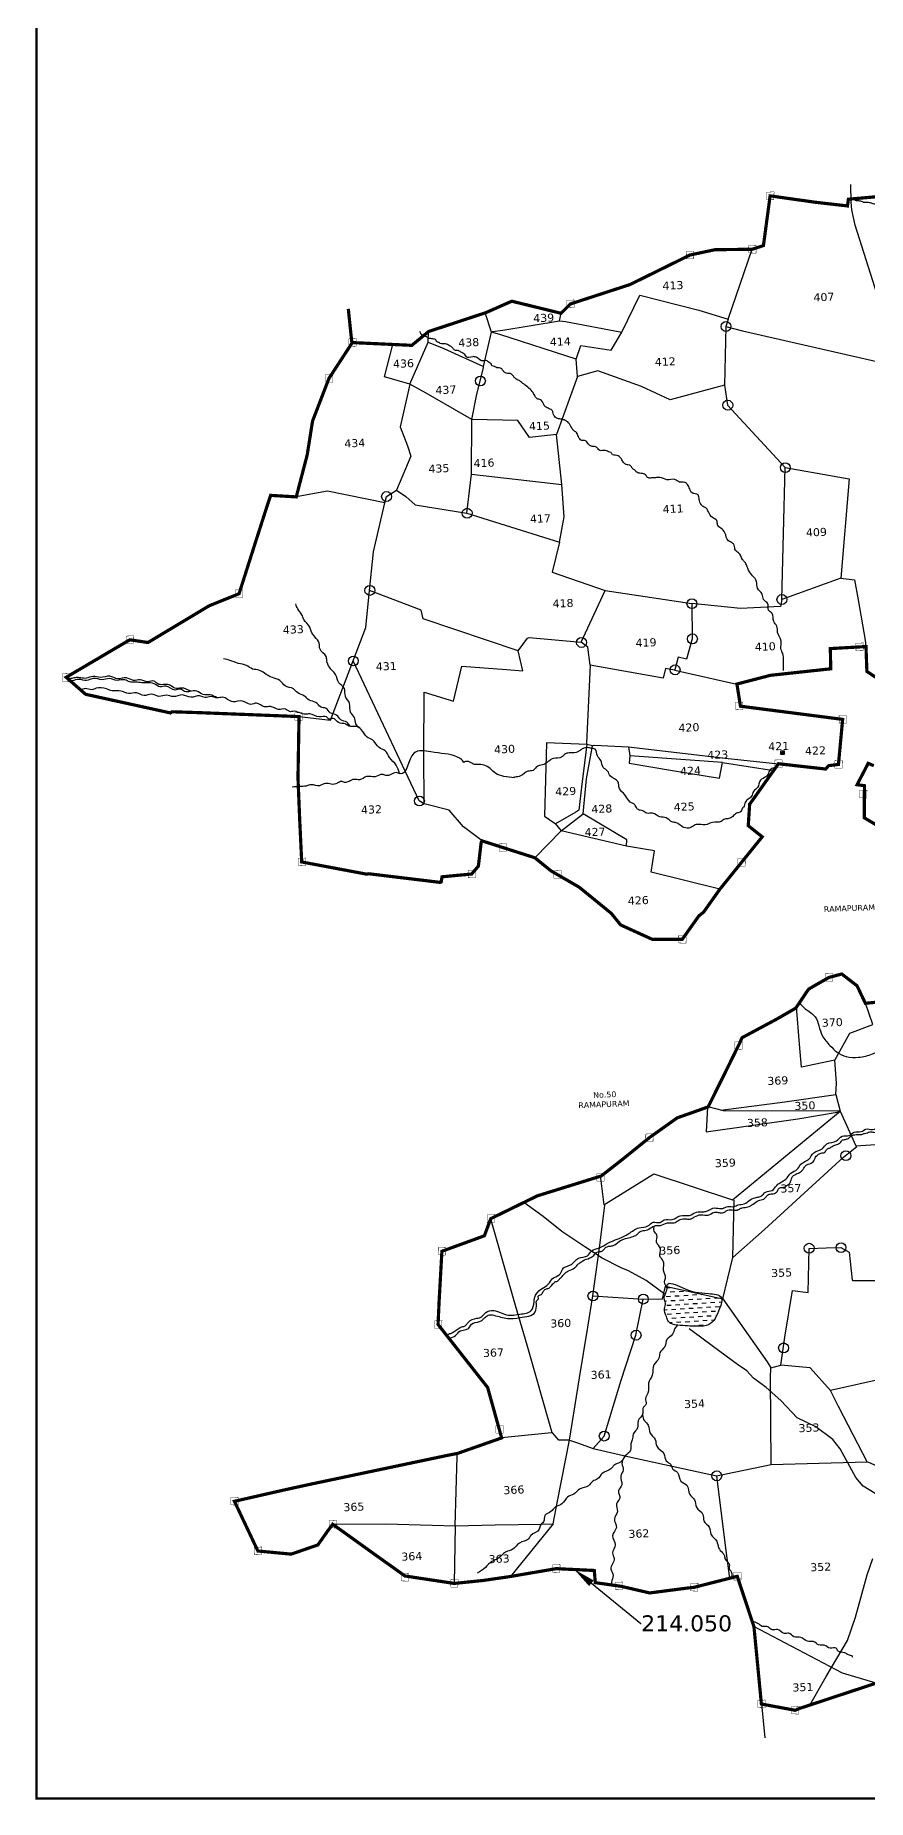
# Model space of a CAD drawing. Header units: inches. Extents: x 740954 to 747903, y 1630507 to 1637876.
# Drawn here: x 740954 to 743032, y 1630507 to 1634916 of the extents above; entities that cross this region are included whole.
import ezdxf
from ezdxf import colors
from ezdxf.entities.mleader import LeaderData, LeaderLine
from ezdxf.enums import TextEntityAlignment as Align
from ezdxf.math import Vec2, Vec3

# ---------------------------------------------------------------- set-up
doc = ezdxf.new("R2010")
doc.units = ezdxf.units.IN
doc.header["$MEASUREMENT"] = 0
doc.linetypes.add('ACAD_ISO02W100', pattern=[15, 12, -3])
for name, color, linetype in [('PLOT', 7, 'Continuous'), ('PLOT NO', 7, 'Continuous'), ('ROADS', 6, 'Continuous'), ('tank', 4, 'Continuous'), ('TANKS-STREAM', 4, 'Continuous'), ('VILLAGE BOUNDRY', 5, 'Continuous'), ('VILLAGE STONES', 240, 'Continuous')]:
    doc.layers.add(name, color=color, linetype=linetype)
doc.styles.get("Standard").update_dxf_attribs({"font": 'verdana.ttf'})

msp = doc.modelspace()

# ---------------------------------------------------------------- hatches: boundary and pattern name
at = {"layer": 'tank'}
h = msp.add_hatch(dxfattribs=at)
h.set_pattern_fill('DASH', color=256, scale=87.578474, angle=3.5405362, style=0)
edge = h.paths.add_edge_path()
edge.add_spline(control_points=[(742557.9, 1631692.4), (742574.3, 1631691), (742599.4, 1631688.7), (742644.7, 1631690.9), (742658.9, 1631723.8), (742669.3, 1631752.5), (742667.7, 1631759.1)], knot_values=[0, 0, 0, 0, 105.276548, 161.39574, 263.199178, 315.068794, 315.068794, 315.068794, 315.068794], degree=3, periodic=0)
edge.add_line((742667.7, 1631759.1), (742531.4, 1631788.8))
edge.add_spline(control_points=[(742531.4, 1631788.8), (742531.3, 1631787.1), (742531.2, 1631779.7), (742526.8, 1631770.7), (742522.1, 1631758), (742529.3, 1631746.8), (742521.8, 1631731.7), (742529.5, 1631716.8), (742534.1, 1631696.2), (742548.6, 1631693.9), (742557.9, 1631692.4)], knot_values=[621.245215, 621.245215, 621.245215, 621.245215, 631.142433, 663.406497, 687.115946, 709.414689, 738.52509, 780.87431, 809.786403, 861.883051, 861.883051, 861.883051, 861.883051], degree=3, periodic=0)

# ---------------------------------------------------------------- linework, layer by layer
at = {"layer": 'PLOT', "color": 5, "const_width": 5.82}
msp.add_lwpolyline([(740956.6, 1637762.3), (747900.5, 1637762.3), (747900.5, 1630509.4), (740956.6, 1630509.4)], close=True, dxfattribs=at)
at = {"layer": 'PLOT'}
for points in [[(742678, 1634188.2), (742719.7, 1634177.5), (743102.5, 1634089.8), (743161.1, 1634077.3), (743119.5, 1634195.3), (743114.4, 1634302.5), (743083, 1634410.8), (743051.2, 1634512)], [(742262.9, 1634202.4), (742277.7, 1634200.3), (742418.6, 1634173.5), (742463.4, 1634266.7), (742610.3, 1634228.7), (742684, 1634206.1), (742743.9, 1634381)], [(741934.6, 1634149.2), (741973.8, 1634133.1), (742073.2, 1634088), (742092.9, 1634173.9), (742077, 1634222)], [(742092.9, 1634173.9), (742095, 1634175.4), (742121.5, 1634179), (742262.9, 1634202.4), (742266.6, 1634221)], [(742684, 1634206.1), (742681.2, 1634197.8), (742678, 1634188.2), (742674.9, 1634041.7), (742682.5, 1633991.5), (742826, 1633835.5), (742985.9, 1633807.5), (742965.4, 1633558.8), (742999.7, 1633554.8), (743008.8, 1633505.3), (743026.1, 1633403.8), (743028, 1633388.2)], [(741888.9, 1634044), (741825.8, 1634062.6), (741846.4, 1634143.1)], [(741888.9, 1634044), (741934.6, 1634149.2), (741935.9, 1634175.5)], [(742303.9, 1634106.1), (742113.3, 1634167.9), (742092.9, 1634173.9)], [(742674.9, 1634041.7), (742539.2, 1634004.4), (742467.4, 1634038.1), (742358.5, 1634077.6), (742307.8, 1634063.1), (742303.9, 1634106.1), (742315.5, 1634140.7), (742391.9, 1634129.1), (742418.6, 1634173.5)], [(742307.8, 1634063.1), (742255, 1633917.9), (742187.5, 1633911), (742158.3, 1633953.1), (742043.8, 1633955.6), (742056.6, 1634019.1), (742072.9, 1634084.7), (742073.2, 1634088)], [(741826.6, 1633747.2), (741830.3, 1633763.3), (741855.6, 1633779.1), (741878.7, 1633763), (741902.4, 1633742.6), (742031.6, 1633721.6), (742043.1, 1633819.1), (742043.8, 1633955.6), (741930, 1634021.7), (741888.9, 1634044), (741883.9, 1634021.1), (741865.1, 1633937.5), (741882.8, 1633889.7), (741891.8, 1633863.7), (741855.6, 1633779.1)], [(742043.1, 1633819.1), (742268.7, 1633792.8), (742255, 1633917.9)], [(742965.4, 1633558.8), (742817.6, 1633506), (742826, 1633835.5)], [(742031.6, 1633721.6), (742262.5, 1633649.4), (742274.2, 1633712.7), (742268.7, 1633792.8)], [(741612.2, 1633213.2), (741690.6, 1633204.4), (741779.4, 1633435.7), (741788.6, 1633528.5), (741798.2, 1633625.2), (741826.6, 1633747.2), (741683.7, 1633776.2), (741605.3, 1633762.2)], [(742262.5, 1633649.4), (742244.7, 1633573.7), (742376.6, 1633528.1), (742592.8, 1633495.4)], [(742159.8, 1633377.8), (741921.8, 1633457.8), (741917.6, 1633479), (741788.6, 1633528.5)], [(742339.3, 1633341.8), (742333.5, 1633386.7), (742316.6, 1633398.8), (742376.6, 1633528.1)], [(742817.6, 1633506), (742814.2, 1633488.5), (742714.7, 1633483.1), (742592.8, 1633495.4), (742594.2, 1633407.6), (742579.8, 1633356.9), (742559.2, 1633361.3), (742550.8, 1633330.1), (742550.1, 1633329), (742527.3, 1633333.1), (742521.6, 1633309.3), (742339.3, 1633341.8), (742330, 1633146.5), (742330.5, 1633143.4), (742230.5, 1633147.5), (742225.3, 1632964.6), (742252.1, 1632945.9), (742267.2, 1632927.5), (742321.4, 1632970.2), (742329.7, 1633057.6), (742344.9, 1633140.4), (742330.5, 1633143.4), (742318.3, 1633044.2), (742310.9, 1632979.5), (742303.2, 1632974.5), (742252.8, 1632945.1)], [(741924.9, 1632995), (741923.7, 1633118.2), (741924.4, 1633274.3), (741998.1, 1633251.8), (742018.7, 1633338.9), (742130.3, 1633330.6), (742171.4, 1633327.7), (742159.8, 1633377.8), (742182.6, 1633409.5), (742186.8, 1633410.8), (742316.6, 1633398.8)], [(742069.2, 1632902.6), (742023.3, 1632937.6), (741987.1, 1632979.7), (741924.9, 1632995), (741912.5, 1633002.5), (741747.3, 1633352.3)], [(742550.5, 1633329.6), (742705.7, 1633294.5)], [(742344.9, 1633140.4), (742349.4, 1633141.6), (742435, 1633137.7), (742438.2, 1633114.7), (742436.5, 1633096.7), (742545.1, 1633078.4), (742662.5, 1633059.3), (742670, 1633098.7), (742588.6, 1633104), (742438.2, 1633114.7)], [(742435, 1633137.7), (742676.5, 1633109.6), (742809.3, 1633095.3)], [(742670, 1633098.7), (742797.6, 1633078.8)], [(742430, 1632889.3), (742431.1, 1632905.5), (742321.4, 1632970.2)], [(742663.1, 1632781.8), (742491.2, 1632824.1), (742500.2, 1632877.3), (742430, 1632889.3), (742267.2, 1632927.5), (742201, 1632860.4)], [(742953, 1632268.5), (742954.6, 1632296.7), (742950.4, 1632354.4), (742867.1, 1632337), (742861.9, 1632394.3), (742854.8, 1632487.6)], [(742950.4, 1632354.4), (742987.8, 1632422.4), (743044.9, 1632443.4), (743026.5, 1632496.7)], [(742665.7, 1632229.6), (742825.3, 1632250.6), (742953, 1632268.5), (742963.3, 1632226.9), (742963.3, 1632226.9)], [(742364.2, 1632066.4), (742373.3, 1631993.1), (742498.3, 1632070.7), (742694.6, 1632005.3), (742963.3, 1632226.9), (743002.5, 1632140.3), (743102.6, 1632146.8), (743314.8, 1632102.2), (743485.9, 1632088), (743510.7, 1632029.2), (743574.4, 1632022.5), (743599.7, 1632081.1), (743749.4, 1632069.6), (744092.5, 1632030.7), (744295.2, 1632002.4), (744531.3, 1631967.9), (744579.9, 1631924.1), (744626.8, 1631925.4), (744682.8, 1631944.6), (744853.7, 1631958.7), (745068.5, 1631955.3), (745406.2, 1631942), (745804.6, 1631895.2)], [(742632.3, 1632237.2), (742628.6, 1632175.5), (742857.8, 1632208.3), (742956.1, 1632224.4), (742963.3, 1632226.9), (742672.5, 1632227.9), (742633.8, 1632237.8)], [(742972.1, 1632111.8), (743005.1, 1632139)], [(742670.5, 1631758.5), (742781, 1631600.9), (742790.4, 1631585.9), (742815.1, 1631592.6), (742825.7, 1631662), (742844.3, 1631779.3), (742883.4, 1631774.3), (742885.7, 1631884.1), (742928.9, 1631885.6), (742965.2, 1631886.2), (742985.9, 1631874.5), (742993.6, 1631804.9), (742994.8, 1631804.1), (743099.3, 1631804.2), (743256.6, 1631804.6), (743393.9, 1631760.6), (743432, 1631892), (743486.5, 1632082.5), (743488.5, 1632086.7)], [(742695.3, 1631861.5), (742774.7, 1631931.2), (742942.7, 1632085.3), (742972.1, 1632111.8)], [(742287.7, 1631404.6), (742312.6, 1631560.6), (742333.2, 1631687.1), (742345.7, 1631765.5), (742362.3, 1631885.9), (742375.9, 1631991.8)], [(742345.7, 1631765.5), (742471.4, 1631757.7), (742520.1, 1631758.2), (742527.1, 1631790.2), (742530.6, 1631788.9), (742670.5, 1631758.5), (742695.3, 1631861.5), (742698.4, 1632005.1)], [(742244.3, 1631423.1), (742181.5, 1631642.8), (742152.9, 1631741.5), (742136.1, 1631800), (742091.8, 1631954.6), (742091, 1631958.5)], [(742287.7, 1631404.6), (742307.2, 1631398.2), (742347.1, 1631383.8), (742374, 1631415.3), (742416.4, 1631555), (742453.4, 1631667.5), (742471.4, 1631757.7)], [(742654.9, 1631316.1), (742791.1, 1631344.3), (742789.8, 1631561.5), (742790.4, 1631585.9)], [(743341.3, 1631619.4), (742939, 1631529.4), (742889, 1631585.8), (742815.1, 1631592.6)], [(743030.7, 1631350.6), (743038.5, 1631348.3), (743115.1, 1631312.7), (743128.9, 1631306.5), (743267.5, 1631312.7), (743310.1, 1631414), (743358.7, 1631431.9), (743379.3, 1631427.3), (743361.2, 1631610.7)], [(742791.1, 1631344.3), (743030.7, 1631350.6), (743020.4, 1631371.9), (742959.5, 1631489.1), (742939, 1631529.4)], [(742246.8, 1631195.5), (742257.6, 1631252.3), (742287.7, 1631404.6), (742261.2, 1631404.7), (742245.7, 1631422.8), (742243, 1631423.4), (742118.2, 1631410.6)], [(742002.5, 1631191.2), (742007.2, 1631364), (742007.2, 1631371.8)], [(742347.1, 1631383.8), (742433.4, 1631364.3), (742654.9, 1631316.1), (742675.7, 1631148.5), (742686.9, 1631059.7)], [(741696.3, 1631194.9), (741829.2, 1631195.5), (741944.9, 1631192.6), (742002.5, 1631191.2), (741999.7, 1631047)], [(742002.5, 1631191.2), (742101.6, 1631193.4), (742217.4, 1631195.4), (742246.8, 1631195.5), (742140.2, 1631064.4)], [(743053, 1630797.7), (742969.4, 1630822.7), (742748, 1630939.7)]]:
    msp.add_lwpolyline(points, dxfattribs=at)
at = {"layer": 'ROADS'}
for points in [[(743072.4, 1634215.5), (743000.9, 1634441), (742992.6, 1634479.6), (742991.2, 1634498.4), (742990, 1634543)], [(742526.4, 1631769), (742478.9, 1631804.2), (742435.1, 1631827.9), (742416.6, 1631835.7), (742368.8, 1631859.8), (742326.2, 1631888.1), (742268.5, 1631926.7), (742222, 1631963.9), (742173.6, 1631999)], [(743411.2, 1631095.8), (743396, 1631108.4), (743349.2, 1631133.1), (743283.9, 1631175.6), (743261.6, 1631182.8), (743215.1, 1631207.9), (743180.9, 1631225.2), (743153.8, 1631233.1), (743114.3, 1631240.6), (743085.2, 1631250.5), (743021.1, 1631290.4), (743002.3, 1631311.4), (742963.4, 1631383), (742944.9, 1631406.7), (742902.9, 1631438.5), (742856.4, 1631460.9), (742815.3, 1631504.1), (742778.4, 1631536.5), (742747.3, 1631559.7), (742730.8, 1631578.4), (742707.3, 1631594), (742647.2, 1631638.5), (742614.6, 1631662.6), (742586.4, 1631683.5)], [(742887.9, 1630743.1), (742928.5, 1630814.7), (742982.2, 1630904), (743001.6, 1630963), (743031, 1631068.2), (743044.9, 1631109)]]:
    msp.add_lwpolyline(points, dxfattribs=at)
at = {"layer": 'TANKS-STREAM', "ltscale": 6}
for points in [[(742815.1, 1633127.3), (742823.6, 1633127.7), (742824, 1633118.5), (742815.5, 1633118.1)], [(742824, 1633118.5), (742818.8, 1633118.3), (742818.5, 1633124.5), (742823.7, 1633124.7)], [(742824, 1633118.5), (742821.3, 1633118.4), (742821.1, 1633122.2), (742823.8, 1633122.3)]]:
    msp.add_lwpolyline(points, close=True, dxfattribs=at)
at = {"layer": 'TANKS-STREAM'}
for points in [[(744358.5, 1633772.5), (744349.3, 1633775.5), (744334.7, 1633777.9), (744317.2, 1633776.6), (744302.5, 1633783.7), (744287.2, 1633784.3), (744277.9, 1633791.9), (744265, 1633793), (744253.6, 1633805.4), (744247.6, 1633814.9), (744245, 1633826.2), (744234.9, 1633836.9), (744231.2, 1633854.4), (744219.9, 1633873.7), (744216.6, 1633896), (744206.7, 1633910.4), (744203.2, 1633927.5), (744183.4, 1633954.3), (744168.6, 1633960.5), (744161.8, 1633970.7), (744137.6, 1633976.9), (744117, 1633992.6), (744100.2, 1633993), (744081.5, 1634008.1), (744063, 1634013.1), (744044.5, 1634027.3), (744031.5, 1634029.6), (744012.9, 1634040.9), (743996.8, 1634044.6), (743981.2, 1634055.4), (743964.8, 1634059), (743950.9, 1634066.8), (743939.4, 1634075), (743912.7, 1634078.3), (743886.6, 1634089), (743868.9, 1634091.8), (743857.8, 1634100.2), (743840, 1634101), (743825.6, 1634113.5), (743811.1, 1634118.1), (743795.6, 1634132.8), (743775.3, 1634137.5), (743757.5, 1634149.7), (743735.2, 1634158.7), (743724, 1634168.1), (743708.7, 1634171.6), (743697.6, 1634181.8), (743684.8, 1634184.6), (743674, 1634192.8), (743658.9, 1634196.6), (743645.7, 1634208.5), (743628, 1634212.9), (743615.5, 1634225.6), (743598, 1634229.9), (743585, 1634237.5), (743568.8, 1634241.3), (743552.7, 1634254.4), (743535, 1634256.3), (743520.9, 1634269.3), (743505.7, 1634272.8), (743488.9, 1634282.9), (743473.9, 1634286.8), (743457, 1634300.4), (743440.2, 1634305.3), (743423, 1634318.2), (743407.8, 1634320.8), (743388.1, 1634335.2), (743375.2, 1634338.9), (743361.9, 1634353.5), (743347.2, 1634355.6), (743328, 1634373.7), (743308.6, 1634386.4), (743297, 1634388.8), (743285.3, 1634401.4), (743268.7, 1634406.6), (743252.8, 1634415.9), (743228, 1634416.2), (743207.2, 1634423.1), (743185.8, 1634429.7), (743168, 1634436.1), (743150.4, 1634443.7), (743144.7, 1634450.2), (743137, 1634450.9), (743128.5, 1634457.2), (743118.6, 1634459.9), (743109.5, 1634464.2), (743101.2, 1634472.4), (743093.8, 1634474.9), (743085.4, 1634479.4), (743083, 1634484.3), (743075.2, 1634485.8), (743064.9, 1634490.1), (743052.7, 1634493.2), (743043.7, 1634495), (743034.2, 1634497.8), (743022.7, 1634497.8), (743015.1, 1634500.8), (743004.5, 1634502.4), (742994.9, 1634507.1)], [(742821.7, 1633328.3), (742822, 1633352.9), (742820.1, 1633370.6), (742815.5, 1633383.1), (742816.2, 1633402), (742807.4, 1633423.3), (742805.4, 1633439.3), (742797.5, 1633450.8), (742793.4, 1633471), (742784.8, 1633479.3), (742782.4, 1633496.2), (742772.1, 1633505.9), (742768.9, 1633519.2), (742757.2, 1633534.1), (742754.8, 1633550.5), (742745, 1633565.1), (742734.9, 1633578.7), (742730.3, 1633590.1), (742725.2, 1633599.1), (742719.7, 1633605.8), (742709.6, 1633622.6), (742701.8, 1633628.8), (742698.9, 1633641.6), (742693.9, 1633647), (742689.7, 1633649.6), (742684.5, 1633652.4), (742675.8, 1633672.7), (742665.7, 1633684), (742657.5, 1633691.9), (742655.6, 1633702.8), (742644.4, 1633710.6), (742635.2, 1633723.1), (742631.3, 1633731.2), (742629.3, 1633733.7), (742626.2, 1633735.8), (742621.2, 1633738.1), (742616.1, 1633743.1), (742611.7, 1633756.2), (742608.8, 1633767), (742592.9, 1633772.8), (742589.1, 1633778.8), (742586.6, 1633785.1), (742583.9, 1633790.8), (742580.9, 1633795.1), (742574.8, 1633798.3), (742562.7, 1633799.4), (742551, 1633805.5), (742530.5, 1633805.1), (742513.4, 1633810.8), (742510.2, 1633810.8), (742505, 1633810.4), (742500.3, 1633810), (742491.7, 1633809.5), (742486.6, 1633809.1), (742479.7, 1633814.4), (742477.3, 1633817.7), (742466.4, 1633821), (742455.8, 1633823.6), (742449.9, 1633830), (742443.9, 1633834), (742440.1, 1633840.2), (742433.4, 1633842.2), (742426, 1633844.7), (742419.7, 1633852.7), (742414.5, 1633860.7), (742402, 1633866.6), (742395.4, 1633867.7), (742391.4, 1633873), (742384.9, 1633874.8), (742379.9, 1633877.6), (742374.3, 1633878.5), (742363, 1633878.2), (742355, 1633886.3), (742344.2, 1633888.5), (742336.7, 1633892.1), (742334.5, 1633894.5), (742331.3, 1633899.6), (742327.3, 1633902.4), (742317.8, 1633903.4), (742309.7, 1633912.8), (742304.8, 1633922.9), (742297.6, 1633928.6), (742293.1, 1633934.6), (742285.2, 1633947.6), (742276.5, 1633953.5), (742268.9, 1633956.3), (742257.7, 1633958.2), (742251.9, 1633961.5), (742246.8, 1633971.2), (742243.7, 1633979), (742239.3, 1633981.6), (742229.5, 1633986.1), (742223.4, 1633993), (742215.4, 1634004.8), (742206.5, 1634007.5), (742202.1, 1634012.7), (742196.5, 1634022.8), (742174, 1634043.6), (742163.5, 1634051.9), (742155.8, 1634055.9), (742151, 1634059.6), (742146.4, 1634065.4), (742142.7, 1634069.2), (742129.7, 1634071.3), (742123.7, 1634074.9), (742119.5, 1634080.7), (742117.3, 1634083.2), (742106.4, 1634085), (742100.1, 1634087.8), (742093.8, 1634089.9), (742091.7, 1634094.5), (742087.4, 1634098.1), (742082.2, 1634101.8), (742076.7, 1634103.1), (742072.8, 1634101.8), (742054.4, 1634111.6), (742045.9, 1634112.4), (742029.2, 1634112.8), (742026.5, 1634118.1), (742020.9, 1634121.5), (742012.3, 1634126.5), (742010, 1634127.6), (742001.1, 1634128.7), (741995.6, 1634134.8), (741987.5, 1634140.1), (741977.9, 1634144.4), (741964.9, 1634145.8), (741962, 1634147.6), (741955.7, 1634150.9), (741954, 1634154.4), (741950.9, 1634156.1), (741946.2, 1634156.9), (741943.6, 1634157.3), (741938.7, 1634157.7), (741935, 1634157.9), (741931.8, 1634161), (741928.9, 1634162.9), (741925.5, 1634167), (741924.2, 1634165.9), (741914.1, 1634175.2)], [(741762.8, 1633185.1), (741754.1, 1633195.2), (741750.7, 1633211.3), (741741, 1633223.7), (741738.4, 1633246.3), (741728.1, 1633263.4), (741725.4, 1633283.6), (741711.8, 1633297.4), (741703.3, 1633318.2), (741688.2, 1633336.3), (741681.8, 1633353.1), (741679.6, 1633363.4), (741664.6, 1633381.3), (741662.5, 1633396.5), (741651.8, 1633412.4), (741642.7, 1633426.7), (741639.4, 1633437), (741623.8, 1633456), (741619.4, 1633467.6), (741608.9, 1633482.4), (741604.2, 1633495.1)], [(741739.6, 1633188.4), (741731.6, 1633199), (741716.6, 1633205.1), (741706, 1633216.8), (741690.1, 1633222.8), (741679.7, 1633233.6), (741667.3, 1633236.9), (741654, 1633248.3), (741637.4, 1633254.4), (741626.2, 1633264.6), (741609.2, 1633272.3), (741598, 1633282.8), (741577.5, 1633289.7), (741564.3, 1633303.6), (741545.6, 1633310.6), (741525.8, 1633321.9), (741512, 1633329.2), (741496.4, 1633332), (741480.8, 1633341), (741461.4, 1633346.1), (741439.3, 1633353.7), (741424, 1633357.1)], [(741342.3, 1633276.6), (741318.1, 1633284.4), (741302.4, 1633283.9), (741288, 1633292.5), (741273, 1633293.1), (741259.3, 1633295.1), (741250.1, 1633301.7), (741235, 1633300.4), (741215.1, 1633305), (741199.1, 1633303.7), (741181.3, 1633309.9), (741159.4, 1633307.5), (741140.1, 1633313.8), (741116.6, 1633311.1), (741097.1, 1633313.6), (741081.2, 1633309), (741067, 1633310), (741055.8, 1633310.7), (741045, 1633308.7), (741034.2, 1633305.6)], [(741407.7, 1633259.9), (741389.6, 1633267.3), (741372.5, 1633268.1), (741357.2, 1633277), (741339.1, 1633275.9), (741326.5, 1633276.2), (741316.4, 1633281.6), (741302.5, 1633279.6), (741280.1, 1633289.6), (741264.8, 1633287.6), (741250.6, 1633295), (741231.6, 1633297.2), (741215.4, 1633298.1), (741202.1, 1633299.2), (741189.2, 1633299.9), (741177.4, 1633304.9), (741158.4, 1633303.6), (741138.4, 1633308), (741120.4, 1633305.4), (741098.9, 1633308.7), (741081.5, 1633303.4), (741063.1, 1633306.2), (741045.2, 1633302.4), (741036.7, 1633300.3)], [(741863.1, 1633071.3), (741855, 1633091.7), (741838, 1633111), (741827.1, 1633127.7), (741812.4, 1633135.7), (741795.4, 1633155), (741782, 1633162), (741767.6, 1633181), (741754.5, 1633188.3), (741736.7, 1633189.3), (741728.1, 1633194.8), (741710.4, 1633198.2), (741697.5, 1633208.5), (741687, 1633207.1), (741680.9, 1633212.3), (741663.1, 1633212.5), (741638.8, 1633220), (741628.4, 1633219), (741596.7, 1633226.2), (741590.5, 1633225.4), (741578.2, 1633231.9), (741560.8, 1633231.1), (741540.6, 1633238.3), (741525.8, 1633237.3), (741506.1, 1633246.7), (741491.7, 1633243.8), (741470.8, 1633252), (741446.9, 1633250.3), (741420.7, 1633261.3), (741408.4, 1633259.9), (741391.7, 1633263), (741377.6, 1633260.7), (741364, 1633264.8), (741342.1, 1633261.3), (741321.2, 1633267.2), (741298.3, 1633263.1), (741281.5, 1633266.5), (741262.2, 1633263.7), (741243.4, 1633268.9), (741225.2, 1633265.9), (741206.1, 1633272.3), (741187, 1633270.8), (741167.1, 1633277.1), (741145.9, 1633277.7), (741131.6, 1633282.2), (741105.4, 1633284), (741094.4, 1633280.3), (741078, 1633283), (741067.4, 1633279.3)], [(742150, 1633060.4), (742123.7, 1633063.6), (742103.4, 1633071.2), (742089.4, 1633083.5), (742057.3, 1633093.6), (742050.5, 1633093.2), (742042, 1633097.8), (742035.7, 1633100.8), (742028, 1633100.8), (742023.7, 1633098.5)], [(741981.8, 1631665.7), (741988, 1631671.2), (741994.8, 1631673.1), (741995.5, 1631673.7), (741999.4, 1631676.5), (742020.5, 1631688.7), (742026.8, 1631690.5), (742029.5, 1631692.9), (742035.1, 1631700.1), (742056.6, 1631709.5), (742068.8, 1631713.8), (742078.8, 1631724.2), (742098.4, 1631728.7), (742134.4, 1631717.4), (742163.5, 1631719.9), (742191.9, 1631728.7), (742199.3, 1631750.6), (742200.2, 1631760.2), (742204.2, 1631769.9), (742219.7, 1631784.3), (742234.5, 1631794.5), (742245.5, 1631809.3), (742261.5, 1631817.9), (742273, 1631835.3), (742292.3, 1631844.3), (742310.3, 1631859.8), (742332.4, 1631866), (742342.6, 1631877.6), (742362.3, 1631885.9), (742381.7, 1631896.1), (742435.6, 1631921.1), (742461.2, 1631935.8), (742483.5, 1631940.2), (742496.7, 1631949.4), (742513.8, 1631949.2), (742524.3, 1631955.2), (742544.4, 1631956.1), (742563.8, 1631965.9), (742587.3, 1631966.7), (742604.6, 1631974.6), (742623.3, 1631975.9), (742631.9, 1631977.7), (742645.8, 1631984.7), (742662.2, 1631983.9), (742670.1, 1631984.1), (742682.9, 1631989), (742698.1, 1631988.7), (742709.1, 1631993.2), (742724, 1631995.4), (742738.8, 1632005.4), (742756.2, 1632011.9), (742766.1, 1632014.9), (742777.7, 1632025.1), (742793.3, 1632029.3), (742805.1, 1632041.6), (742830.8, 1632060.2), (742840.5, 1632072.3), (742856.4, 1632082), (742865.4, 1632094.7), (742885, 1632107), (742897.7, 1632123.4), (742918.6, 1632133.4), (742930.5, 1632145.8), (742954.5, 1632152.7), (742968.2, 1632164.7), (742985.9, 1632166.1), (742998.4, 1632174.7), (743015.8, 1632176.1), (743027.8, 1632182.2), (743044.4, 1632181.3), (743064.8, 1632188.4), (743085.4, 1632189), (743102, 1632196.8), (743112.6, 1632196.6), (743117.1, 1632208.1), (743114.2, 1632219.2), (743119.2, 1632234.6), (743114.8, 1632256.6), (743121.9, 1632267.2), (743124.2, 1632281.8), (743121.3, 1632295.3), (743127.8, 1632309.4), (743127.1, 1632327.1), (743121.9, 1632331.6), (743127.4, 1632346.8), (743123.2, 1632368.8), (743126.2, 1632383.2), (743127.8, 1632391.3), (743123.1, 1632403), (743130.6, 1632416.9), (743129.6, 1632433.5), (743141.8, 1632448.1), (743139.9, 1632466.4), (743146, 1632471.8), (743148.2, 1632476.1), (743149.6, 1632483.8), (743149.4, 1632487.1), (743147.3, 1632496.3), (743152, 1632503.4), (743151.2, 1632515.6), (743147.1, 1632519.3), (743143.6, 1632519.7), (743141.5, 1632518.8)], [(742861.6, 1632497.8), (742876.4, 1632483), (742889.2, 1632473.7), (742900.9, 1632462.7), (742918.5, 1632416.3), (742938.1, 1632391.2), (742955.9, 1632374.3), (742978.8, 1632363.7), (743009.3, 1632361.8), (743044.5, 1632370.3), (743092.1, 1632396.4), (743106.9, 1632408), (743118.2, 1632438.3), (743118.4, 1632478.3), (743121.7, 1632502.5), (743124.8, 1632506.5)], [(741986.5, 1631659.6), (742003.1, 1631666.6), (742014.4, 1631678), (742029.7, 1631681.5), (742036.5, 1631685.2), (742042.7, 1631695), (742063.2, 1631701.4), (742075.7, 1631710.6), (742084.2, 1631717.2), (742098.7, 1631717.1), (742132.6, 1631709.2), (742164.2, 1631711.3), (742201.8, 1631725.4), (742204.9, 1631745.7), (742205.9, 1631753.9), (742209.8, 1631758.3), (742209.5, 1631765.2), (742217.6, 1631769.4), (742219.9, 1631772.4), (742220.8, 1631774.1), (742221.8, 1631776.1), (742223.3, 1631778.1), (742226.2, 1631781.3), (742231.7, 1631783.6), (742233.8, 1631784.2), (742237.4, 1631785.5), (742239.3, 1631787.9), (742242.5, 1631791), (742246.4, 1631795.3), (742249.5, 1631797.9), (742251.3, 1631800.4), (742255.8, 1631801.9), (742259.3, 1631803.7), (742262.4, 1631807.4), (742267.6, 1631812.1), (742271.1, 1631816.2), (742277.6, 1631822.9), (742281, 1631825.9), (742285.4, 1631828.2), (742300.5, 1631835.3), (742303.2, 1631838.1), (742306.9, 1631842.3), (742308.6, 1631844.5), (742311.9, 1631846.7), (742315.6, 1631849.7), (742320.8, 1631853.2), (742338.6, 1631860.3), (742348, 1631866.4), (742351.5, 1631870.9), (742356.4, 1631874.5), (742370.2, 1631878.2), (742373.5, 1631881.3), (742378.3, 1631886.9), (742384.7, 1631889.4), (742395.3, 1631890.9), (742400.8, 1631893.4), (742415.3, 1631903.9), (742423, 1631907.3), (742427.2, 1631908.6), (742443.5, 1631912.9), (742455.6, 1631918.7), (742461.9, 1631924.8), (742471.8, 1631928.6), (742475.9, 1631928.8), (742502.1, 1631941.1), (742514.5, 1631941.8), (742532, 1631947.8), (742545.8, 1631947.8), (742551.9, 1631949.3), (742560.7, 1631954.9), (742573.6, 1631958.3), (742585.3, 1631957.3), (742593.4, 1631959.1), (742600.1, 1631963), (742615.9, 1631968.2), (742634.2, 1631967.6), (742648.3, 1631974.1), (742658.5, 1631974.2), (742663.8, 1631973.5), (742675, 1631975), (742680.5, 1631979), (742686.2, 1631980.6), (742696.5, 1631980.1), (742706.1, 1631980), (742712.2, 1631982.6), (742718.6, 1631985.7), (742726, 1631986.5), (742739.4, 1631990.8), (742746.3, 1631995), (742760.1, 1632004.1), (742772.8, 1632007.6), (742779.2, 1632013.6), (742782.2, 1632017.4), (742786.5, 1632019.6), (742796.5, 1632020.5), (742806.7, 1632027.2), (742811.3, 1632035), (742818.6, 1632036.8), (742825.8, 1632038.3), (742832, 1632042.2), (742838.2, 1632048.4), (742841, 1632054.9), (742842.7, 1632060.8), (742853.1, 1632069.7), (742856.4, 1632071.2), (742867, 1632077.5), (742871.7, 1632082.7), (742877, 1632090.6), (742880.3, 1632092.9), (742893.9, 1632098.7), (742897.6, 1632103.4), (742900.7, 1632109.7), (742903.8, 1632114.6), (742907.9, 1632118.2), (742916.2, 1632122.3), (742924.9, 1632124.3), (742927.9, 1632129), (742933.3, 1632133.5), (742940.5, 1632136.8), (742945.8, 1632140.5), (742954.9, 1632143.9), (742959.6, 1632145.8), (742966.7, 1632151.9), (742968.8, 1632154.9), (742972.1, 1632155.8), (742980.4, 1632157.6), (742987.2, 1632161.3), (742994, 1632166.9), (743000.2, 1632168.3), (743007.5, 1632168.7), (743017.5, 1632169.1), (743024.3, 1632171.6), (743031.6, 1632173.4), (743037.4, 1632175.1), (743047.9, 1632174.5), (743055.1, 1632173.5), (743060.2, 1632173.7), (743066.9, 1632178.5), (743085.5, 1632181.4), (743089.1, 1632180.9), (743096.9, 1632181.2), (743102.1, 1632186), (743109.8, 1632189.5), (743114.6, 1632190.4), (743124, 1632190.4), (743143.4, 1632190.9), (743142.7, 1632189.5), (743146.5, 1632189.7), (743156.4, 1632188.8), (743162.1, 1632191), (743168.4, 1632193.3), (743178.2, 1632192.6), (743185.2, 1632192.7), (743190.6, 1632192.9), (743197.4, 1632193.7), (743203.1, 1632195.6), (743207.1, 1632195.3), (743214.1, 1632194.2), (743220.4, 1632193.9), (743225.7, 1632194.4), (743233.1, 1632196.6), (743238.5, 1632196.6), (743242.8, 1632195.8), (743245.9, 1632195.5), (743247.4, 1632195), (743260.1, 1632194.9), (743264.7, 1632194.9), (743268.6, 1632193.2), (743272.2, 1632193), (743282.2, 1632195.4), (743288.3, 1632195.8), (743292.8, 1632195.6), (743298.9, 1632197.9), (743303.5, 1632201), (743313.8, 1632201.8), (743324.4, 1632202.8), (743329, 1632207.7), (743337.2, 1632211.5)], [(742557.9, 1631692.4), (742550.8, 1631684.3), (742545.1, 1631669.5), (742530.8, 1631656.2), (742525.4, 1631638.6), (742513.6, 1631623.5), (742510.4, 1631609.6), (742498.6, 1631593.5), (742494.1, 1631567.3), (742485.1, 1631547.2), (742483.3, 1631522.1), (742477.4, 1631509.3), (742479.1, 1631495.4), (742470.9, 1631484.5), (742471.1, 1631472.3), (742459.1, 1631452.9), (742457.7, 1631436.2), (742446.7, 1631419.8), (742444.4, 1631405.5), (742440.8, 1631396.1), (742440.1, 1631380.2), (742427, 1631365.8), (742420, 1631355.4), (742413, 1631349.1), (742400.4, 1631343.7), (742391, 1631333.4), (742368.6, 1631321.2), (742357.9, 1631308.4), (742345.7, 1631302.2), (742335.1, 1631290.8), (742312.8, 1631282.7), (742298.5, 1631270.1), (742282.6, 1631262.7), (742268.8, 1631246), (742252.6, 1631238), (742241.4, 1631226.6), (742226.4, 1631216.8), (742222.5, 1631200.9), (742215, 1631192.9), (742212.2, 1631182.2), (742191, 1631166.7), (742185.7, 1631158.8), (742162.4, 1631148), (742146.4, 1631132.3), (742127.8, 1631125.5), (742109.7, 1631109.8), (742093.5, 1631101.6), (742077.7, 1631087), (742057.4, 1631072.5)], [(742470, 1631468.5), (742474.6, 1631453.4), (742484.3, 1631442.2), (742488.3, 1631423.1), (742501.7, 1631406.8), (742505.4, 1631390.4), (742523.4, 1631371.6), (742529.4, 1631353.1), (742540.3, 1631344.1), (742545.5, 1631332.9), (742557.5, 1631324.3), (742565.6, 1631302.7), (742580.6, 1631292.6), (742587.7, 1631268.9), (742599.8, 1631256), (742604.4, 1631237.6), (742620.9, 1631219.5), (742623.2, 1631203.2), (742636.6, 1631187.8), (742640.9, 1631170), (742655.2, 1631152.2), (742660.1, 1631136.2), (742669.7, 1631123.4), (742674.5, 1631116.6), (742676.3, 1631107.2), (742686.2, 1631095.7), (742687.4, 1631082.1), (742691.4, 1631076.1), (742692.7, 1631071.6), (742693.1, 1631061.3)], [(742420.8, 1631356.5), (742418.6, 1631346.5), (742421.7, 1631330.2), (742415.5, 1631315.4), (742418.1, 1631293.6), (742410, 1631278.4), (742413.4, 1631260.1), (742405.1, 1631245.9), (742407.3, 1631226.6), (742399.7, 1631207.9), (742404.7, 1631186.6), (742394.7, 1631166.3), (742401.8, 1631143.6), (742395, 1631122.3), (742398.9, 1631109.7), (742391, 1631082.6), (742396.6, 1631066.9), (742392.5, 1631050.3), (742393.3, 1631043.1)], [(742995.3, 1630862.3), (742993.9, 1630864.6), (742984.1, 1630868.4), (742974.9, 1630873.6), (742958.3, 1630877.8), (742953.6, 1630885.3), (742938.2, 1630885.2), (742923.9, 1630892.5), (742909.8, 1630893.6), (742896.6, 1630901.6), (742881.7, 1630902.5), (742865.3, 1630911.8), (742847.9, 1630913.6), (742835.1, 1630922.3), (742824.2, 1630921.8), (742807, 1630931.9), (742793.4, 1630931), (742782.5, 1630938.5), (742768.8, 1630939.7), (742758.3, 1630946.7), (742744, 1630951.8)]]:
    msp.add_spline(points, degree=3, dxfattribs=at)
for points, knots in [([(742023.7, 1633098.5), (742021.7, 1633102.2), (742017.2, 1633107.8), (741989.9, 1633120.9), (741952.7, 1633120.8), (741884.8, 1633137.1), (741882.8, 1633058.8), (741853.3, 1633076.1), (741842.3, 1633067.4), (741829.9, 1633064.6), (741816.8, 1633071.7), (741801.8, 1633058), (741780.5, 1633068.3), (741765.8, 1633051.5), (741749.2, 1633058.8), (741738.2, 1633050.7), (741726.9, 1633047.1), (741717, 1633053.4), (741706.8, 1633044.5), (741693, 1633042.6), (741677.3, 1633049.2), (741662.3, 1633035.8), (741644.9, 1633045.7), (741629.5, 1633038.6), (741613.4, 1633038.1), (741602, 1633037.5), (741595.4, 1633037.1)], [1069.482258, 1069.482258, 1069.482258, 1069.482258, 1081.95506, 1090.814777, 1158.302336, 1201.256137, 1262.780988, 1273.276451, 1287.570613, 1300.274876, 1309.582857, 1328.551073, 1349.780047, 1369.023666, 1382.808418, 1396.44676, 1407.682209, 1416.229825, 1426.798667, 1442.93198, 1457.010232, 1473.536613, 1493.806835, 1507.443189, 1521.888871, 1541.863853, 1541.863853, 1541.863853, 1541.863853]), ([(742801.5, 1633084.3), (742797.3, 1633084.3), (742788.8, 1633084.2), (742784.9, 1633071.8), (742778.6, 1633060.2), (742759.7, 1633056.8), (742761.6, 1633035.1), (742744.9, 1633028.2), (742743.9, 1633009.6), (742724.3, 1633004), (742725.3, 1632988.5), (742718.1, 1632984.5), (742717.8, 1632978.7), (742712.9, 1632972.9), (742702.8, 1632972.6), (742696, 1632963.2), (742686.1, 1632956.9), (742674.7, 1632958.6), (742664.2, 1632946.5), (742646.5, 1632952), (742629.9, 1632941.4), (742614.9, 1632943.8), (742600.1, 1632943.9), (742590.2, 1632933), (742572.7, 1632934.5), (742562.3, 1632943.7), (742552.5, 1632949.3), (742539.7, 1632948.6), (742531, 1632963.7), (742510.8, 1632959.3), (742498.1, 1632975.1), (742480.8, 1632968.8), (742472.5, 1632978.1), (742463, 1632978.5), (742454.7, 1632983.3), (742451.4, 1632994.9), (742434.7, 1632999.4), (742428.7, 1633019.1), (742408.6, 1633030.2), (742413.1, 1633055.7), (742388, 1633059.3), (742385, 1633078.5), (742368, 1633084.9), (742369.1, 1633103.7), (742354.6, 1633114), (742355.9, 1633133.4), (742340.1, 1633133.7), (742331, 1633136.5), (742322.6, 1633133.9), (742315.5, 1633130.4), (742306.1, 1633122.4), (742292.2, 1633122.9), (742276.7, 1633122), (742267.3, 1633106.7), (742248.7, 1633111.4), (742236.1, 1633102.5), (742226.6, 1633093.1), (742214.4, 1633091.6), (742203.2, 1633087.2), (742197.4, 1633075.5), (742179.2, 1633079.8), (742168.6, 1633062.8), (742154.5, 1633063), (742148.9, 1633061), (742147.9, 1633060.6)], [0, 0, 0, 0, 11.49312, 22.887032, 34.26451, 50.608999, 70.336191, 84.424338, 97.420651, 119.384106, 131.768561, 135.698624, 141.853041, 147.507968, 157.009664, 169.362307, 180.195317, 190.796649, 200.982522, 223.085526, 237.351595, 257.363487, 266.878833, 280.251408, 297.781163, 312.247145, 321.964382, 330.823086, 348.286457, 364.200698, 384.640042, 399.077153, 410.74245, 417.407822, 426.818244, 437.501649, 450.368243, 472.928825, 493.749331, 511.507807, 534.930721, 549.261842, 563.186263, 581.838595, 595.78185, 613.574646, 625.371015, 636.035869, 642.316572, 650.916047, 659.876629, 678.137765, 690.754658, 703.883573, 725.107541, 738.205535, 748.955983, 764.327248, 773.535813, 784.423025, 797.992697, 819.544229, 834.360146, 837.575201, 837.575201, 837.575201, 837.575201])]:
    msp.add_open_spline(points, degree=3, knots=knots, dxfattribs=at)
at = {"layer": 'TANKS-STREAM', "ltscale": 6}
for points in [[(742531.2, 1631785.5), (742525.3, 1631805.2), (742527.2, 1631810.1), (742522.2, 1631828.7), (742523.5, 1631844.8), (742517.7, 1631858.7), (742513.4, 1631864.3), (742514.7, 1631883.9), (742504.7, 1631900), (742505.9, 1631917.6), (742498.9, 1631927.6), (742499.6, 1631940.5)], [(742557.9, 1631692.4), (742608.2, 1631689.6), (742634.8, 1631693.5), (742662.3, 1631733.7), (742666.6, 1631761.8), (742634.8, 1631771.3), (742568.8, 1631786.3), (742531.9, 1631793), (742531.1, 1631783.7), (742526.4, 1631769), (742523.9, 1631758), (742527, 1631747.7), (742524.7, 1631734), (742529.5, 1631714.3), (742534.7, 1631701.5), (742557.9, 1631692.4)]]:
    msp.add_spline(points, degree=3, dxfattribs=at)
at = {"layer": 'VILLAGE BOUNDRY', "linetype": 'ACAD_ISO02W100', "ltscale": 2, "const_width": 8}
for points in [[(743056.3, 1633308.8), (743030.2, 1633326), (743028, 1633388.2), (742939, 1633383.1), (742939.9, 1633332.6), (742789.3, 1633316.3), (742705.7, 1633294.5), (742714.5, 1633239.1), (742969.7, 1633206.2), (742959.2, 1633093.6), (742934.8, 1633090.6), (742927.3, 1633082.1), (742809.3, 1633095.3), (742742.3, 1633000.7), (742737.5, 1632994.6), (742734, 1632940.5), (742768.8, 1632912.8), (742663.1, 1632781.8), (742622.4, 1632724.4), (742610.8, 1632715.3), (742569.2, 1632656.6), (742493.6, 1632656.8), (742415.2, 1632692.6), (742392.1, 1632721.3), (742375.4, 1632735), (742311.6, 1632787), (742241.6, 1632827.5), (742201, 1632860.4), (742111.4, 1632889.1), (742069.2, 1632902.6), (742067.1, 1632899.1), (742060.1, 1632839.7), (742043.4, 1632819.8), (741969.3, 1632812.8), (741967.1, 1632800), (741964.2, 1632798.9), (741786.5, 1632820.4), (741781.6, 1632819.3), (741618.9, 1632849.9), (741614.1, 1632950.2), (741609.6, 1633059.9), (741612.2, 1633213.2), (741363.5, 1633223), (741295.4, 1633225.2), (741291.1, 1633222.3), (741079.3, 1633268.9), (741030.8, 1633311.4), (741189.7, 1633405.1), (741234.9, 1633398.3), (741388.4, 1633490.3), (741462.5, 1633520.2), (741502, 1633644.4), (741531.6, 1633736.7), (741541.3, 1633766), (741605.3, 1633762.2), (741632.6, 1633867.1), (741646, 1633951.7), (741687.1, 1634058.6), (741745.3, 1634147.8), (741893.9, 1634140.9), (741935.9, 1634175.5), (742079, 1634222.7), (742143.5, 1634251.2), (742266.6, 1634221), (742289.8, 1634244.3), (742438.7, 1634292.8), (742588.3, 1634366.6), (742650.9, 1634379.9), (742743.9, 1634381), (742771.9, 1634390.2), (742788.6, 1634514.4), (742901.2, 1634498.5), (742981.7, 1634489.3), (742984.1, 1634506.1), (743051.2, 1634512)], [(741744.3, 1634146.3), (741740.2, 1634184.3), (741735.3, 1634232.1)], [(743092.6, 1632919), (743023.6, 1632960.4), (743024.2, 1633040.4), (743005.8, 1633043), (743033.5, 1633096.4), (743047.4, 1633090.4)], [(743053, 1630797.7), (742861.3, 1630734.3), (742851.1, 1630730), (742766.8, 1630745.7), (742748.2, 1630939), (742706.5, 1631064.7), (742598.9, 1631037.3), (742583.4, 1631035.6), (742487.9, 1631023.2), (742416.7, 1631039.7), (742352, 1631048.9), (742349.5, 1631079.4), (742254.3, 1631083.9), (742135.7, 1631063.6), (742071.4, 1631054.3), (741999.7, 1631047), (741876.8, 1631065.6), (741800.8, 1631119.8), (741696.3, 1631194.9), (741684.7, 1631179.3), (741659.2, 1631143.2), (741592.7, 1631120.2), (741509.5, 1631128), (741450.9, 1631252.2), (741574.8, 1631280.5), (741641.1, 1631295), (741982.4, 1631366.9), (742008.1, 1631371.9), (742118.2, 1631410.6), (742083.2, 1631536.6), (741959.4, 1631694), (741962, 1631751.7), (741969, 1631877), (742075, 1631915.7), (742091, 1631958.5), (742180.7, 1632002.5), (742207.5, 1632015.6), (742297.6, 1632043.6), (742366.9, 1632065.2), (742420.1, 1632106.8), (742486.7, 1632160.7), (742556.6, 1632210.4), (742633.8, 1632237.8), (742674.8, 1632320.4), (742713.5, 1632399.2), (742718.3, 1632410.6), (742804.3, 1632456.8), (742852.7, 1632484.6), (742880.7, 1632526.3), (742885.4, 1632532.6), (742935.5, 1632561.3), (742967.5, 1632569.9), (743005.2, 1632540.8), (743008.3, 1632534.8), (743026.5, 1632496.7), (743139.2, 1632507.9)]]:
    msp.add_lwpolyline(points, dxfattribs=at)
at = {"layer": 'VILLAGE BOUNDRY', "ltscale": 6}
msp.add_lwpolyline([(742766.8, 1630745.7), (742775, 1630660.9)], dxfattribs=at)
at = {"layer": 'VILLAGE STONES', "const_width": 0.957}
for points in [[(742779.6, 1634523.7), (742798.4, 1634524.4), (742798, 1634504.9), (742779.9, 1634505.3)], [(742579.2, 1634375.9), (742598, 1634376.5), (742597.6, 1634357), (742579.5, 1634357.5)], [(742734.9, 1634390.3), (742753.7, 1634390.9), (742753.3, 1634371.4), (742735.2, 1634371.9)], [(742280.8, 1634253.6), (742299.6, 1634254.3), (742299.2, 1634234.8), (742281.1, 1634235.3)], [(741736.3, 1634157.1), (741755.1, 1634157.8), (741754.7, 1634138.3), (741736.6, 1634138.8)], [(741678, 1634067.9), (741696.8, 1634068.5), (741696.4, 1634049), (741678.3, 1634049.5)], [(741453.5, 1633529.5), (741472.2, 1633530.1), (741471.8, 1633510.6), (741453.8, 1633511.1)], [(741180.7, 1633414.4), (741199.4, 1633415.1), (741199, 1633395.6), (741181, 1633396.1)], [(743002.8, 1633396.6), (743021.6, 1633397.2), (743021.2, 1633377.8), (743003.1, 1633378.2)], [(741020.4, 1633320.1), (741039.1, 1633320.7), (741038.7, 1633301.2), (741020.7, 1633301.7)], [(741601.6, 1633222.6), (741620.3, 1633223.2), (741619.9, 1633203.7), (741601.9, 1633204.2)], [(742701.8, 1633248.9), (742720.5, 1633249.6), (742720.1, 1633230.1), (742702.1, 1633230.6)], [(742960.6, 1633215.6), (742979.4, 1633216.2), (742979, 1633196.7), (742960.9, 1633197.2)], [(742800.3, 1633104.6), (742819, 1633105.3), (742818.6, 1633085.8), (742800.6, 1633086.2)], [(742950.2, 1633103), (742969, 1633103.6), (742968.6, 1633084.1), (742950.5, 1633084.6)], [(743011.7, 1633028.3), (743030.5, 1633029), (743030.1, 1633009.5), (743012, 1633010)], [(742111.6, 1632895.4), (742130.3, 1632896.1), (742129.9, 1632876.6), (742111.9, 1632877.1)], [(741609.9, 1632859.2), (741628.6, 1632859.8), (741628.2, 1632840.4), (741610.2, 1632840.8)], [(742034.4, 1632829.1), (742053.1, 1632829.7), (742052.7, 1632810.2), (742034.7, 1632810.7)], [(742248.1, 1632827.8), (742266.9, 1632828.5), (742266.5, 1632809), (742248.4, 1632809.4)], [(742708.1, 1632858.2), (742726.9, 1632858.8), (742726.5, 1632839.3), (742708.4, 1632839.8)], [(742560.2, 1632665.9), (742578.9, 1632666.5), (742578.5, 1632647), (742560.4, 1632647.5)], [(742926.5, 1632570.6), (742945.2, 1632571.3), (742944.8, 1632551.8), (742926.8, 1632552.3)], [(742700.4, 1632400.3), (742719.1, 1632401), (742718.7, 1632381.5), (742700.7, 1632382)], [(742477.7, 1632170), (742496.4, 1632170.7), (742496.1, 1632151.2), (742478, 1632151.6)], [(742355.8, 1632071), (742374.5, 1632071.6), (742374.1, 1632052.2), (742356.1, 1632052.6)], [(742082, 1631967.8), (742100.7, 1631968.5), (742100.4, 1631949), (742082.3, 1631949.4)], [(741960, 1631886.3), (741978.7, 1631887), (741978.3, 1631867.5), (741960.3, 1631868)], [(741950.4, 1631703.4), (741969.2, 1631704), (741968.8, 1631684.5), (741950.7, 1631685)], [(742103.3, 1631441.1), (742122, 1631441.8), (742121.6, 1631422.3), (742103.5, 1631422.8)], [(741441.8, 1631261.6), (741460.5, 1631262.2), (741460.1, 1631242.7), (741442, 1631243.2)], [(741687.1, 1631204.3), (741705.9, 1631204.9), (741705.5, 1631185.4), (741687.4, 1631185.9)], [(741500.3, 1631137.4), (741519.1, 1631138.1), (741518.7, 1631118.6), (741500.6, 1631119)], [(741866.9, 1631071.6), (741885.6, 1631072.3), (741885.2, 1631052.8), (741867.1, 1631053.2)], [(741990.7, 1631056.3), (742009.4, 1631056.9), (742009, 1631037.4), (741991, 1631037.9)], [(742245.2, 1631093.3), (742264, 1631093.9), (742263.6, 1631074.4), (742245.5, 1631074.9)], [(742697.4, 1631074), (742716.2, 1631074.6), (742715.8, 1631055.1), (742697.7, 1631055.6)], [(742401.6, 1631049.9), (742420.3, 1631050.6), (742419.9, 1631031.1), (742401.8, 1631031.5)], [(742589.8, 1631046.6), (742608.6, 1631047.3), (742608.2, 1631027.8), (742590.1, 1631028.3)], [(742757.8, 1630755), (742776.5, 1630755.7), (742776.1, 1630736.2), (742758.1, 1630736.7)], [(742842, 1630739.3), (742860.8, 1630740), (742860.4, 1630720.5), (742842.3, 1630721)]]:
    msp.add_lwpolyline(points, close=True, dxfattribs=at)
at = {"layer": 'VILLAGE STONES', "ltscale": 6}
for centre in [(742678.5, 1634188), (742065.2, 1634051.8), (742682.9, 1633991.4), (742826.4, 1633835.4), (741830.8, 1633763.2), (742032.1, 1633721.4), (741789.1, 1633528.4), (742593.3, 1633495.2), (742818, 1633505.8), (742317.6, 1633398.4), (742594.6, 1633407.4), (741747.8, 1633352.1), (742551.3, 1633330), (741912.9, 1633002.4), (742977.7, 1632115.9), (742886.1, 1631884.7), (742965.6, 1631886.1), (742346.1, 1631765.4), (742471.8, 1631757.5), (742453.9, 1631667.4), (742822.1, 1631635.6), (742374.4, 1631415.2), (742655.4, 1631315.9)]:
    msp.add_circle(centre, 12.3, dxfattribs=at)

# ---------------------------------------------------------------- texts
at = {"layer": 'PLOT NO'}
for s, p in [('413', (742545.9, 1634290.8)), ('407', (742922.9, 1634261.7)), ('439', (742223.1, 1634209.5)), ('438', (742036, 1634148.2)), ('414', (742264.5, 1634150.4)), ('436', (741873, 1634095.5)), ('412', (742526.7, 1634100.2)), ('437', (741979, 1634029.8)), ('415', (742212.5, 1633939.6)), ('434', (741751.5, 1633896.7)), ('435', (741961.5, 1633833.3)), ('416', (742074.1, 1633847.1)), ('417', (742215, 1633708.1)), ('411', (742546.4, 1633732.5)), ('409', (742904.2, 1633674.1)), ('418', (742271.5, 1633496.4)), ('433', (741597.9, 1633430.9)), ('419', (742478.7, 1633398.2)), ('410', (742776.4, 1633388.2)), ('431', (741830, 1633339.1)), ('420', (742585.8, 1633185.9)), ('430', (742125.4, 1633131.9)), ('423', (742657.7, 1633118.1)), ('421', (742810, 1633139.3)), ('422', (742901.8, 1633128.2)), ('424', (742589.8, 1633077.8)), ('429', (742278.1, 1633026.6)), ('425', (742574, 1632988)), ('432', (741793.1, 1632981)), ('428', (742368.2, 1632982.9)), ('427', (742351.4, 1632925)), ('426', (742459.3, 1632753.9)), ('370', (742943.8, 1632449)), ('369', (742807.8, 1632303.5)), ('350', (742875.5, 1632241)), ('358', (742756.8, 1632198.5)), ('359', (742676.7, 1632098)), ('357', (742840.4, 1632034.6)), ('356', (742538.1, 1631879.4)), (' 355', (742813, 1631823.3)), ('360', (742265.7, 1631697.4)), ('367', (742097.7, 1631623.7)), ('361', (742366.6, 1631568.9)), ('354', (742599.8, 1631496.1)), ('353', (742885.7, 1631435.9)), ('366', (742148.7, 1631280.9)), ('365', (741749.2, 1631238.3)), ('362', (742460.9, 1631171.6)), ('364', (741893.8, 1631114.8)), ('363', (742111.8, 1631108.6)), ('352', (742914.9, 1631088.2)), ('351', (742870.5, 1630787.8))]:
    msp.add_text(s, height=20, rotation=2.3692, dxfattribs=at).set_placement(p, align=Align.MIDDLE_CENTER)
at = {"layer": 'VILLAGE STONES'}
msp.add_text('RAMAPURAM', height=14.35, rotation=2.3692, dxfattribs=at).set_placement((742986.5, 1632734.3), align=Align.MIDDLE_CENTER)
at = {"layer": 'VILLAGE STONES', "insert": (742372.2, 1632275.5), "char_height": 14.35, "width": 233.443, "attachment_point": 2, "rotation": 2.3692}
msp.add_mtext(' No.50\\PRAMAPURAM', dxfattribs=at)

# ---------------------------------------------------------------- leaders
at = {"layer": 'VILLAGE STONES', "color": 5}
ml = msp.add_multileader_mtext('Standard', dxfattribs=at)
ml.set_content('214.050', color=5)
ml.set_leader_properties()
ml.build(insert=Vec2(0, 0))
ml.multileader.update_dxf_attribs({"dogleg_length": 0.36, "arrow_head_size": 55})
ctx = ml.context
ctx.base_point, ctx.char_height, ctx.arrow_head_size, ctx.landing_gap_size, ctx.plane_origin = Vec3(742466.5, 1630946.8), 40, 55, 0.09, Vec3(742114.7, 1630819.1)
notes = []
notes.append((ctx, [(0, (1, 1, 0), (742466.1, 1630946.8), (1, 0), 0.36, [(0, [(742299.5, 1631082)], 0, [])])]))
ctx.mtext.insert, ctx.mtext.flow_direction = Vec3(742466.6, 1630967.3), 5
for ctx, leaders in notes:
    for number, flags, end, landing, length, lines in leaders:
        leader = LeaderData()
        leader.index, (leader.has_last_leader_line, leader.has_dogleg_vector, leader.attachment_direction) = number, flags
        leader.last_leader_point, leader.dogleg_vector, leader.dogleg_length = Vec3(end), Vec3(landing), length
        for number, points, colour, breaks in lines:
            line = LeaderLine()
            line.index, line.vertices, line.color, line.breaks = number, Vec3.list(points), colors.encode_raw_color(colour), breaks
            leader.lines.append(line)
        ctx.leaders.append(leader)

doc.saveas('drawing.dxf')
